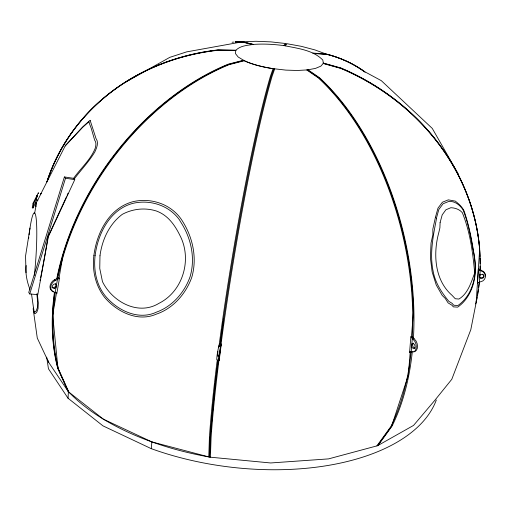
<?xml version="1.0" encoding="UTF-8"?>
<svg xmlns="http://www.w3.org/2000/svg" width="511" height="511" viewBox="0 0 511 511"><rect width="100%" height="100%" fill="white"/><g stroke="black" fill="none" stroke-linecap="round" stroke-linejoin="round"><path stroke-width="0.77" d="M37.175 195.572L37.143 195.106L33.068 203.206L32.25 207.817L33.004 207.983L36.006 201.807L36.83 197.201A5.193 0.562 -76.9 0 1 38.114 193.113A5.193 0.562 -76.9 0 1 38.561 193.669M210.404 457.204L211.075 437.806A227.472 17.911 -80.7 0 1 272.037 76.439L274.688 68.883M436.324 399.966A199.035 104.416 7 0 1 151.282 448.671L102.986 425.874L68.059 398.261L68.378 391.726L57.986 368.597A225.057 155.529 -54.8 0 1 54.683 293.052M26.195 265.522C25.205 273.685 27.077 281.823 29.951 289.43M478.379 269.616L483.419 272.005A6.662 5.877 -2 0 1 482.812 280.941L477.51 282.864L478.315 268.971L483.342 271.36A6.656 5.87 -2 0 1 485.373 275.934M410.863 336.775L414.83 341.354A7.601 5.014 70.2 0 1 413.967 351.804L409.611 352.22L410.863 336.775L412.064 336.385L416.031 340.958A7.595 5.014 70.2 0 1 415.168 351.396L414.146 351.747M410.25 351.53L408.321 375.253L391.567 426.321L377.54 445.72L328.56 458.884L270.645 462.966L209.58 457.121L151.869 441.906L103.42 419.205L68.378 391.726L48.705 362.414L37.284 338.071L33.132 308.612M411.406 337.298L413.393 312.783A225.785 131.289 76.3 0 0 318.979 77.832L307.418 69.905L297.306 70.486L285.841 70.109L273.104 68.646A43.007 11.772 7 0 1 244.379 60.726L238.171 57.008L235.443 53.559L235.75 50.397C240.164 45.728 247.005 45.434 252.951 44.457C263.491 43.646 274.075 44.285 284.538 45.696C297.689 48.443 312.93 49.982 322.805 60.036L323.348 63.281L320.863 66.143L315.447 68.41L307.418 69.905M151.282 448.671L151.869 441.906M219.225 346.158L219.423 344.606M218.306 360.255L215.15 384.764L210.219 437.723L209.567 457.121L210.225 437.723A227.478 18.057 -80.7 0 1 217.999 360.907M220.401 343.98L223.626 318.909M219.174 360.402L221.276 344.127L219.526 343.833L218.223 348.866A7.965 0.76 -80.2 0 0 216.811 359.891L219.174 360.402L218.561 360.191A7.965 0.747 -80.3 0 1 219.979 349.16L221.276 344.127M217.456 354.104L217.462 356.173M30.002 228.059L25.55 256.049L26.004 272.746M46.718 244.514L48.015 236.708M56.51 292.822L52.684 315.121L57.992 368.603M59.059 278.01L62.981 255.161M59.448 278.361L53.968 281.267A7.422 5.653 -45.3 0 0 52.263 291.296L56.9 293.18L59.448 278.361L58.669 277.652L53.195 280.552A7.416 5.653 -45.2 0 0 51.49 290.574L53.725 291.647M33.004 207.983L33.822 203.372L37.693 195.47L36.952 195.304M47.184 181.718L47.466 180.153A223.205 199.609 18.1 0 1 217.814 50.084L235.75 50.397M34.595 213.528L36.575 202.612M217.571 353.408L217.973 351.625M64.399 176.94L28.737 292.452L29.734 293.959L37.808 294.636L48.373 236.612L74.778 179.629L73.648 178.339L64.399 176.94L65.51 178.23L74.778 179.629M29.734 293.959L65.51 178.23M273.104 68.646L270.428 76.203A227.446 18.211 -80.7 0 0 218.861 347.276M475.613 303.911L476.175 302.429L479.682 248.87A223.205 199.609 18.1 0 0 341.003 68.231L323.348 63.281M67.101 195.368L68.04 193.228M66.468 196.786L48.302 236.108M40.925 193.701L47.485 180.773M37.59 201.264A5.193 0.556 -76.9 0 1 37.776 200.133L41.167 193.318L40.72 194.154M47.133 181.488L65.434 145.431L83.038 126.613L89.949 120.366L90.613 120.366L90.421 121.235L96.023 138.57C99.051 142.595 96.656 147.915 94.842 151.939C88.965 161.655 81.038 169.946 74.21 178.984M376.894 445.892L390.909 426.493A225.862 131.231 76.3 0 0 318.296 77.876L306.741 69.943M378.044 445.439L392.071 426.04A225.683 131.321 76.3 0 0 412.153 353.158M73.584 178.32C80.668 168.279 90.575 159.866 95.212 148.286C95.908 145.654 96.547 142.492 94.669 140.186L91.188 128.14L89.086 122.678L89.253 121.931L88.652 121.925L82.412 127.558L65.159 145.999M285.259 45.83L286.958 43.716L301.215 46.309L314.878 49.899L325.833 53.942A224.961 155.542 -54.8 0 1 365.084 72.243M284.538 45.696L286.249 43.588M283.79 45.613L285.515 43.505L270.849 41.876L255.915 41.276L242.993 41.813A225.709 131.353 76.3 0 0 235.712 41.947M377.54 445.72L413.552 425.42L434.689 400.477L451.794 379.296L470.81 329.665L476.111 302.748A223.339 199.705 18.1 0 0 340.85 68.423L323.182 63.473M125.508 82.182L169.824 57.334L186.636 51.879L241.805 41.921L252.415 44.546M409.611 352.22L410.812 351.811M411.828 352.162L413.029 351.76M412.907 338.959L414.108 338.569M243.447 60.266L228.2 64.188A224.942 155.51 -54.8 0 0 56.798 278.546M244.379 60.726L229.12 64.654A225.147 155.51 -54.8 0 0 58.446 368.955L68.832 392.084A198.37 103.145 7 0 0 208.782 456.911L209.408 437.512A227.446 18.211 -80.7 0 1 217.047 361.469M235.973 50.212L218.044 49.906A223.077 199.52 18.1 0 0 47.779 179.91M235.731 50.608L217.782 50.295A223.339 199.705 18.1 0 0 46.833 181.942M312.77 53.099L325.833 53.942M313.326 53.304L326.388 54.147A225.057 155.529 -54.8 0 1 364.362 71.521M313.728 53.527L326.791 54.364A225.172 155.536 -54.8 0 1 364.765 71.738L381.289 80.649L432.274 128.414L458.539 174.443M218.88 346.241L220.631 346.535M217.092 360.166L218.836 360.459M36.281 199.801L37.776 200.133M33.068 203.206L33.822 203.372M242.993 41.813L253.609 44.431M252.951 44.457L242.342 41.838A225.785 131.289 76.3 0 0 235.066 41.972M323.31 63.064L340.952 68.008A223.071 199.514 18.1 0 1 479.554 248.544M307.961 69.803L319.522 77.729A225.683 131.321 76.3 0 1 413.431 338.027M54.428 279.689L55.207 280.398M56.127 292.464L56.9 293.18M52.467 291.219L53.233 291.941M68.059 398.261L48.449 368.776L46.693 357.132M68.097 391.317L57.711 368.195A224.942 155.51 -54.8 0 1 54.402 292.682M34.001 311.135L34.128 311.755L34.812 312.017L36.224 310.803L37.469 307.45L37.705 302.11L36.83 293.863M48.468 360.875L48.705 362.414M33.547 308.101L34.307 313.237L35.24 313.601L36.735 312.33L38.044 308.842L38.293 303.183L37.309 293.882M31.535 294.087L33.72 309.5M480.902 270.064L480.972 270.709M477.446 282.206L477.51 282.864M29.076 234.817A43.633 4.446 -86.3 0 1 36.102 217.948A43.633 4.446 -86.3 0 1 34.32 275.384M28.629 238.65A43.633 4.446 -86.3 0 1 28.788 237.232M57.079 278.917A225.057 155.529 -54.8 0 1 228.577 64.431L243.83 60.502A44.457 12.155 7 0 0 273.883 68.793L271.22 76.35A227.478 18.057 -80.7 0 0 220.037 345.072M55.558 283.707A2.517 1.916 -45 0 1 55.016 286.856A2.517 1.916 -45 0 1 51.905 287.163M46.584 245.299A477.434 128.663 -87.5 0 1 40.65 277.575M40.35 279.108A477.434 128.663 -87.5 0 1 40.043 280.635M36.46 202.362A5.193 0.562 -76.9 0 1 36.006 201.845M415.2 348.08A2.574 1.705 70 0 1 412.786 345.998A2.574 1.705 70 0 1 413.712 343.156M483.834 275.346A2.255 1.987 -2.3 0 1 481.784 277.748A2.255 1.987 -2.3 0 1 479.375 275.672M479.484 275.161A2.255 1.987 -2.3 0 1 479.74 274.688M482.863 274.094A2.255 1.987 -2.3 0 1 483.31 274.433M479.676 250.135A223.071 199.514 18.1 0 1 480.033 256.516M480.085 258.112A223.071 199.514 18.1 0 1 480.168 263.714M480.148 266.116A223.071 199.514 18.1 0 1 480.053 270.108M479.867 274.088A223.071 199.514 18.1 0 1 479.765 275.678M479.235 282.008A223.071 199.514 18.1 0 1 478.596 287.501M478.27 289.833A223.071 199.514 18.1 0 1 477.395 295.237M476.974 297.536A223.071 199.514 18.1 0 1 476.048 302.078M232.128 42.247A225.888 131.263 76.3 0 1 233.725 42.106M235.328 42.004A225.888 131.263 76.3 0 1 241.805 41.921M35.942 206.712A6.413 5.544 35.3 0 1 36.147 203.059M36.255 203.672A6.407 5.538 35.3 0 1 36.607 202.516M99.977 255.781L99.76 268.479L102.475 281.65C112.209 301.637 138.066 316.066 158.825 303.406C183.117 291.308 192.372 259.166 179.917 235.43C174.807 224.987 167.793 215.093 156.328 210.992C145.003 207.421 132.707 208.775 122.282 214.345C109.207 224.163 102.079 239.863 99.977 255.781M93.903 255.404C92.05 270.012 95.314 285.176 104.314 296.987C116.419 311.563 137.536 322.358 156.13 314.22C173.05 308.574 185.959 293.787 191.829 277.141C197.578 257.244 192.43 235.705 180.996 218.906L180.958 218.836C170.22 203.819 150.745 197.553 133.001 201.666L132.924 201.698C109.194 208.041 96.796 232.697 93.903 255.404M95.116 255.481C93.475 269.636 96.151 284.512 105.209 295.85C117.128 310.279 138.257 320.761 156.436 312.144C172.373 306.453 184.599 292.445 190.137 276.566C195.624 257.678 190.935 237.206 180.166 221.174L179.585 220.005C169.179 205.428 150.279 199.328 133.058 203.314C109.974 209.325 97.946 233.476 95.116 255.481M440.086 222.636L439.901 227.855L438.764 232.716C433.028 253.718 434.522 280.098 451.973 295.262L455.263 298.743L458.923 299.044C467.923 293.691 470.989 282.698 474.54 273.5L474.63 272.497C472.847 252.204 470.018 231.624 462.314 212.64C459.446 209.312 455.205 207.907 450.906 207.696L445.911 209.778L442.207 214.85L440.086 222.636M435.449 217.245L432.83 229.19L432.881 234.568L431.048 243.032L430.396 257.71L432.172 272.031L436.222 284.921L442.219 295.435L445.253 298.443L448.109 302.908L451.89 305.195L453.366 306.868L457.69 307.13C471.436 297.594 476.699 279.095 475.134 263.005C473.071 246.379 470.12 229.803 465.029 213.809C463.822 208.264 459.53 204.502 455.301 201.11L448.294 199.865L442.392 202.228L437.991 208.124L435.449 217.245M436.375 218.331L436.337 219.423C433.066 236.491 429.489 254.018 433.175 271.437C435.302 282.966 441.676 292.592 448.888 301.381L452.031 303.285L453.749 305.246L457.939 305.514C475.332 293.237 477.919 269.016 473.052 249.694C470.644 236.146 468.153 222.451 462.96 209.644C459.632 204.917 454.969 200.989 448.818 201.43L443.094 203.742L438.834 209.472L436.375 218.331M219.047 355.675L219.047 356.672L220.011 351.376L219.047 355.675M54.703 288.249A2.517 1.916 -45.1 0 0 56.331 284.423A2.517 1.916 -45.1 0 0 52.473 285.777A2.517 1.916 -45.1 0 0 54.703 288.249M411.438 345.11A2.581 1.705 70.1 0 0 413.993 348.483A2.581 1.705 70.1 0 0 414.332 344.465A2.581 1.705 70.1 0 0 411.438 345.11M480.455 278.093A2.255 1.987 -2.2 0 0 483.949 276.521A2.255 1.987 -2.2 0 0 480.685 274.65A2.255 1.987 -2.2 0 0 480.455 278.093"/></g></svg>
